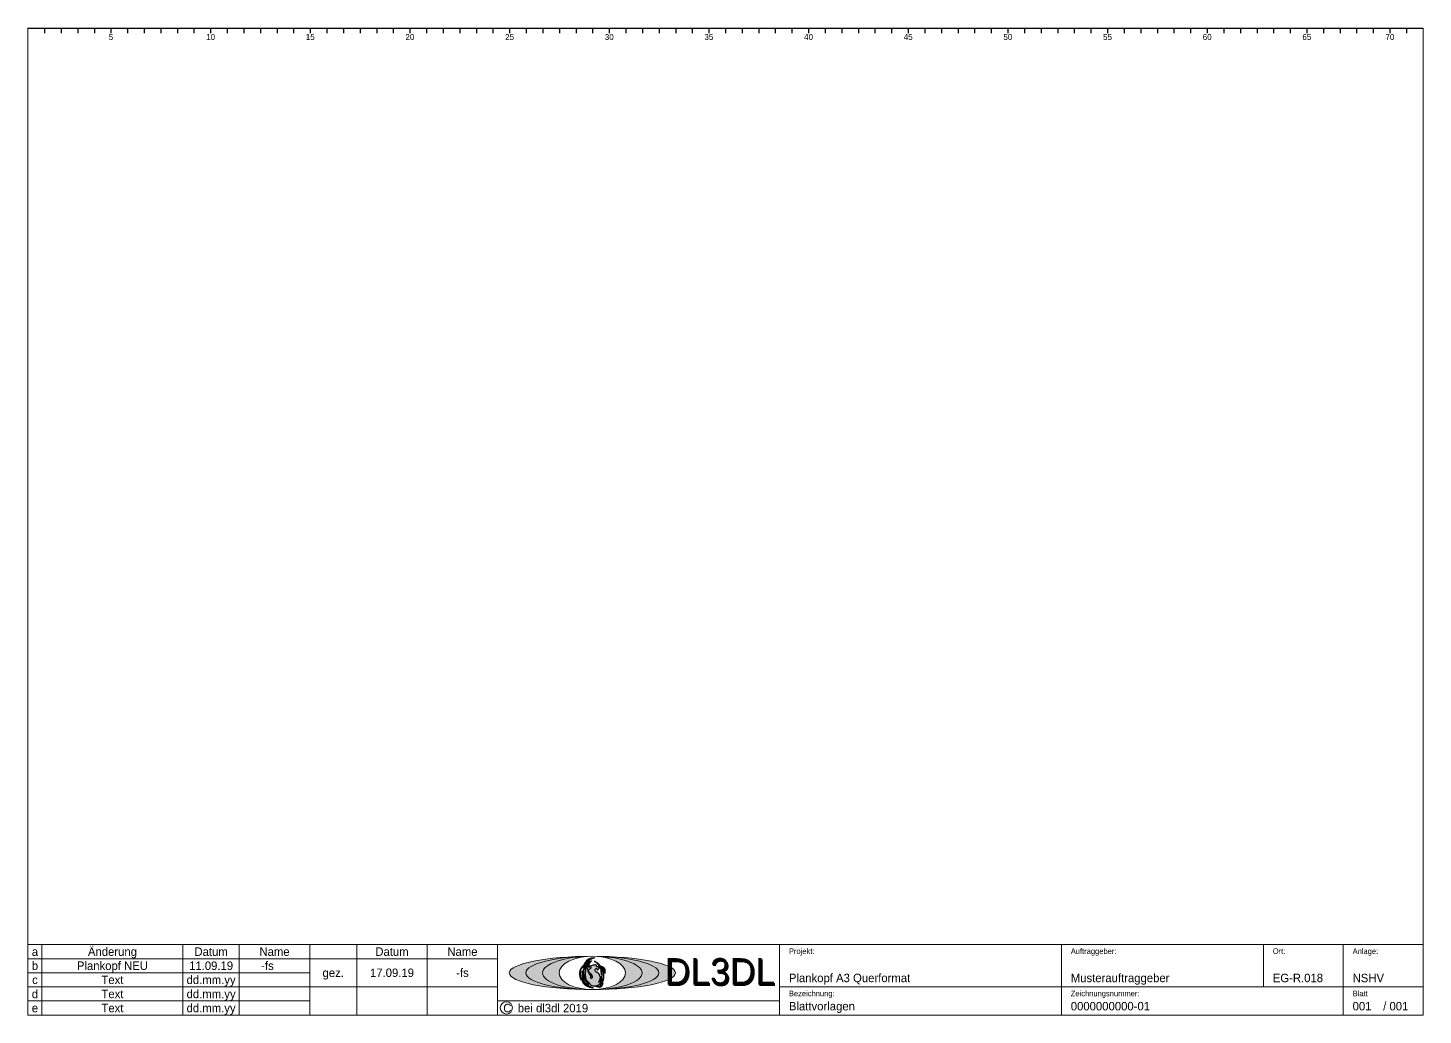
# Model space of a CAD drawing. Extents: x 0 to 842, y -317 to 297.
# Drawn here: x 317 to 737, y 0 to 297 of the extents above; entities that cross this region are included whole.
import ezdxf
from ezdxf.enums import TextEntityAlignment as Align

# ---------------------------------------------------------------- set-up
doc = ezdxf.new("R2010")
doc.units = 0
doc.layers.get('0').update_dxf_attribs({"linetype": 'CONTINUOUS', "lineweight": 5, "true_color": 0xffffff})
for name, color, linetype, lineweight, true_color in [('BLATTRAHMEN', 5, 'CONTINUOUS', 5, 0x0000ff), ('FORMAT', 2, 'CONTINUOUS', 5, 0xffff00), ('LOGO_A', 1, 'CONTINUOUS', 5, 0xff0000), ('LOGO_B', 30, 'CONTINUOUS', 5, 0xff7f00), ('LOGO_C', 12, 'CONTINUOUS', 5, 0xaa0000), ('LOGO_TEXT', 5, 'CONTINUOUS', 5, 0x0000ff), ('TEXT_VORGABE', 1, 'CONTINUOUS', 5, 0xff0000)]:
    doc.layers.add(name, color=color, linetype=linetype, lineweight=lineweight, true_color=true_color)
for name, color, linetype, true_color in [('Logo_Text2', 1, 'CONTINUOUS', 0xff0000), ('PFOENIX', 94, 'CONTINUOUS', 0x008000), ('RASTER', 5, 'CONTINUOUS', 0x0000ff), ('TEXT_AUSGEFUELLT', 3, 'CONTINUOUS', 0x00ff00)]:
    doc.layers.add(name, color=color, linetype=linetype, true_color=true_color)
doc.styles.add('textstyle100', font='txt')
doc.styles.add('textstyle102', font='txt')
doc.styles.add('textstyle104', font='txt')
doc.styles.add('textstyle106', font='txt')
doc.styles.add('textstyle155', font='txt')
doc.styles.add('textstyle160', font='txt')
doc.styles.add('textstyle161', font='txt')
doc.styles.add('textstyle162', font='txt')
doc.styles.add('textstyle163', font='txt')
doc.styles.add('textstyle164', font='txt')
doc.styles.add('textstyle165', font='txt')
doc.styles.add('textstyle166', font='txt')
doc.styles.add('textstyle167', font='txt')
doc.styles.add('textstyle168', font='txt')
doc.styles.add('textstyle169', font='txt')
doc.styles.add('textstyle170', font='txt')
doc.styles.add('textstyle171', font='txt')
doc.styles.add('textstyle179', font='txt')
doc.styles.add('textstyle184', font='')
doc.styles.add('textstyle185', font='')
doc.styles.add('textstyle32', font='txt')
doc.styles.add('textstyle34', font='txt')
doc.styles.add('textstyle36', font='txt')
doc.styles.add('textstyle38', font='txt')
doc.styles.add('textstyle40', font='txt')
doc.styles.add('textstyle42', font='txt')
doc.styles.add('textstyle44', font='txt')
doc.styles.add('textstyle46', font='txt')
doc.styles.add('textstyle48', font='txt')
doc.styles.add('textstyle50', font='txt')
doc.styles.add('textstyle52', font='txt')
doc.styles.add('textstyle54', font='txt')
doc.styles.add('textstyle56', font='txt')
doc.styles.add('textstyle58', font='txt')
doc.styles.add('textstyle60', font='txt')
doc.styles.add('textstyle62', font='txt')
doc.styles.add('textstyle64', font='txt')
doc.styles.add('textstyle66', font='txt')
doc.styles.add('textstyle68', font='txt')
doc.styles.add('textstyle70', font='txt')
doc.styles.add('textstyle72', font='txt')
doc.styles.add('textstyle74', font='txt')
doc.styles.add('textstyle76', font='txt')
doc.styles.add('textstyle78', font='txt')
doc.styles.add('textstyle80', font='txt')
doc.styles.add('textstyle82', font='txt')
doc.styles.add('textstyle84', font='txt')
doc.styles.add('textstyle86', font='txt')
doc.styles.add('textstyle88', font='txt')
doc.styles.add('textstyle90', font='txt')
doc.styles.add('textstyle92', font='txt')
doc.styles.add('textstyle94', font='txt')
doc.styles.add('textstyle96', font='txt')
doc.styles.add('textstyle98', font='txt')
doc.styles.get('textstyle184').set_extended_font_data('TGL 31034-1')
doc.styles.get('textstyle185').set_extended_font_data('TGL 31034-1')

msp = doc.modelspace()

# ---------------------------------------------------------------- hatches: boundary and pattern name
at = {"layer": 'LOGO_A'}
h = msp.add_hatch(color=256, dxfattribs=at)
edge = h.paths.add_edge_path()
edge.add_ellipse((486.92, 12.68), major_axis=(10, 0), ratio=0.5, start_angle=0, end_angle=360)
edge = h.paths.add_edge_path()
edge.add_ellipse((486.92, 12.68), major_axis=(15, 0), ratio=0.333333, start_angle=0, end_angle=360)
at = {"layer": 'LOGO_B'}
h = msp.add_hatch(color=256, dxfattribs=at)
edge = h.paths.add_edge_path()
edge.add_ellipse((486.92, 12.68), major_axis=(15, 0), ratio=0.333333, start_angle=0, end_angle=360)
edge = h.paths.add_edge_path()
edge.add_ellipse((486.92, 12.68), major_axis=(20, 0), ratio=0.25, start_angle=0, end_angle=360)
at = {"layer": 'LOGO_C'}
h = msp.add_hatch(color=256, dxfattribs=at)
edge = h.paths.add_edge_path()
edge.add_ellipse((486.92, 12.68), major_axis=(20, 0), ratio=0.25, start_angle=0, end_angle=360)
edge = h.paths.add_edge_path()
edge.add_ellipse((486.92, 12.68), major_axis=(25, 0), ratio=0.2, start_angle=0, end_angle=360)
at = {"layer": 'PFOENIX'}
h = msp.add_hatch(color=256, dxfattribs=at)
edge = h.paths.add_edge_path()
edge.add_spline(control_points=[(487.68, 17.26), (485.03, 16.62), (484.05, 14.08), (484.05, 14.08)], knot_values=[0, 0, 0, 0, 1, 1, 1, 1], degree=3, periodic=0)
edge.add_spline(control_points=[(484.05, 14.08), (484.08, 14.27), (484.44, 17.24), (487.68, 17.26)], knot_values=[0, 0, 0, 0, 1, 1, 1, 1], degree=3, periodic=0)
h = msp.add_hatch(color=256, dxfattribs=at)
edge = h.paths.add_edge_path()
edge.add_spline(control_points=[(484.02, 14.8), (482.42, 13.28), (483.19, 10.74), (483.54, 10.57)], knot_values=[0, 0, 0, 0, 1, 1, 1, 1], degree=3, periodic=0)
edge.add_spline(control_points=[(483.54, 10.57), (483.43, 10.66), (482.66, 13.2), (484.02, 14.8)], knot_values=[0, 0, 0, 0, 1, 1, 1, 1], degree=3, periodic=0)
h = msp.add_hatch(color=256, dxfattribs=at)
edge = h.paths.add_edge_path()
edge.add_spline(control_points=[(486.18, 12.05), (486.58, 11.8), (486.3, 11.33), (486.3, 11.33), (486.3, 11.33), (486.4, 11.09), (487.03, 11.08), (486.93, 11.66), (486.81, 12.05), (486.29, 12.57), (485.88, 12.91), (485.73, 13.38), (486.03, 13.86), (486.53, 14.19), (486.62, 14.32), (486.55, 14.49), (486.27, 14.48), (486.01, 14.41), (485.8, 14.53), (485.85, 14.88), (486.18, 15.04), (486.19, 15.06), (486.19, 15.04), (486.1, 14.9), (485.95, 14.78), (486.07, 14.68), (486.45, 14.78), (486.91, 15.03), (487.71, 15.2), (488, 15.16), (488.04, 15.08), (488.08, 14.82), (487.99, 14.61), (488.38, 14.66), (488.66, 14.53), (488.88, 14.3), (488.83, 13.92), (488.57, 13.58), (488.46, 13.5), (488.46, 13.5), (488.43, 13.7), (488.37, 13.9), (488.13, 13.95), (487.8, 13.9), (487.66, 13.58), (487.67, 13.19), (487.96, 13.07), (488.55, 12.86), (488.83, 12.5)], knot_values=[0, 0, 0, 0, 1, 2, 3, 4, 5, 6, 7, 8, 9, 10, 11, 12, 13, 14, 15, 16, 17, 18, 19, 20, 21, 22, 23, 24, 25, 26, 27, 28, 29, 30, 31, 32, 33, 34, 35, 36, 37, 38, 39, 40, 41, 42, 43, 44, 45, 46, 46, 46, 46], degree=3, periodic=0)
edge.add_spline(control_points=[(488.83, 12.5), (489.1, 12.04), (489.29, 11.39), (489.18, 10.76), (488.95, 10.19), (488.75, 9.84), (488.75, 9.84), (489.43, 10.25), (489.62, 10.95), (489.61, 11.49), (489.54, 11.64), (489.75, 11.28), (489.77, 10.65), (489.64, 10.24), (489.08, 9.22), (488.5, 8.84), (487.85, 8.66), (487.07, 8.65), (486.57, 8.9), (486.57, 8.9), (486.57, 8.9)], knot_values=[0, 0, 0, 0, 1, 2, 3, 4, 5, 6, 7, 8, 9, 10, 11, 12, 13, 14, 15, 16, 17, 18, 18, 18, 18], degree=3, periodic=0)
edge.add_spline(control_points=[(486.57, 8.9), (486.57, 8.9), (486.51, 8.86), (482.66, 13.28), (486.65, 16.47)], knot_values=[0, 0, 0, 0, 1, 2, 2, 2, 2], degree=3, periodic=0)
edge.add_spline(control_points=[(486.65, 16.47), (484.9, 14.2), (486.18, 12.05), (486.18, 12.05), (486.18, 12.05), (486.18, 12.05), (486.18, 12.05)], knot_values=[0, 0, 0, 0, 1, 2, 3, 4, 4, 4, 4], degree=3, periodic=0)
h = msp.add_hatch(color=256, dxfattribs=at)
edge = h.paths.add_edge_path()
edge.add_spline(control_points=[(486.06, 16.54), (484.08, 12.69), (485.92, 8.68), (485.92, 8.67), (485.92, 8.67), (483.06, 12.75), (486.06, 16.54), (486.06, 16.54), (486.06, 16.54)], knot_values=[0, 0, 0, 0, 1, 2, 3, 4, 5, 6, 6, 6, 6], degree=3, periodic=0)
h = msp.add_hatch(color=256, dxfattribs=at)
edge = h.paths.add_edge_path()
edge.add_spline(control_points=[(483.83, 13.2), (483.93, 9.44), (487.2, 8.14), (487.2, 8.14), (487.2, 8.14), (483.52, 9.05), (483.86, 13.16), (483.86, 13.16), (483.83, 13.2)], knot_values=[0, 0, 0, 0, 1, 2, 3, 4, 5, 6, 6, 6, 6], degree=3, periodic=0)
h = msp.add_hatch(color=256, dxfattribs=at)
edge = h.paths.add_edge_path()
edge.add_spline(control_points=[(489.43, 13.48), (489.49, 13.15), (489.52, 12.9), (489.55, 12.5), (489.56, 12.19), (489.55, 12.19), (489.55, 12.19), (489.7, 12.61), (489.7, 13.11), (489.59, 14), (489.31, 14.82), (489.07, 15.22), (488.39, 15.77), (487.49, 16.17), (487.49, 16.17), (487.49, 16.17)], knot_values=[0, 0, 0, 0, 1, 2, 3, 4, 5, 6, 7, 8, 9, 10, 11, 12, 13, 13, 13, 13], degree=3, periodic=0)
edge.add_spline(control_points=[(487.49, 16.17), (488.03, 15.89), (488.34, 15.58), (488.66, 15.17), (488.99, 14.74), (489.29, 14.06), (489.43, 13.48)], knot_values=[0, 0, 0, 0, 1, 2, 3, 4, 4, 4, 4], degree=3, periodic=0)
h = msp.add_hatch(color=256, dxfattribs=at)
edge = h.paths.add_edge_path()
edge.add_spline(control_points=[(490.29, 11.33), (490.26, 10.83), (490.11, 10.15), (489.89, 9.77), (489.42, 9.33), (489.15, 9.07), (489.15, 9.07), (489.34, 9.41), (489.6, 9.83), (489.76, 10.25), (489.77, 10.65), (489.59, 11.55)], knot_values=[0, 0, 0, 0, 1, 2, 3, 4, 5, 6, 7, 8, 9, 9, 9, 9], degree=3, periodic=0)
edge.add_spline(control_points=[(489.59, 11.55), (489.84, 11.68), (489.89, 11.96), (489.92, 12.8), (489.87, 13.56), (489.86, 13.97), (489.59, 14.78), (489.44, 14.89), (489.89, 14.3), (490.04, 13.91), (490.19, 13.35), (490.27, 12.79), (490.31, 12.04), (490.29, 11.33)], knot_values=[0, 0, 0, 0, 1, 2, 3, 4, 5, 6, 7, 8, 9, 10, 11, 11, 11, 11], degree=3, periodic=0)
h = msp.add_hatch(color=256, dxfattribs=at)
edge = h.paths.add_edge_path()
edge.add_spline(control_points=[(490.64, 12.48), (490.63, 13.01), (490.56, 13.36), (490.48, 13.76), (490.32, 14.08), (489.97, 14.59), (489.97, 14.59), (489.97, 14.59)], knot_values=[0, 0, 0, 0, 1, 2, 3, 4, 5, 5, 5, 5], degree=3, periodic=0)
edge.add_spline(control_points=[(489.97, 14.59), (490.8, 14.17), (490.64, 12.48), (490.64, 12.48), (490.64, 12.48)], knot_values=[0, 0, 0, 0, 1, 2, 2, 2, 2], degree=3, periodic=0)
h = msp.add_hatch(color=256, dxfattribs=at)
edge = h.paths.add_edge_path()
edge.add_spline(control_points=[(488.25, 8.49), (488.61, 8.34), (489.2, 8.33), (489.52, 8.42), (489.81, 8.75), (490, 9.2), (490.02, 9.54), (490.06, 9.69), (490.06, 9.69), (490.06, 9.69), (489.94, 9.39), (489.84, 9.29), (489.6, 8.99), (489.35, 8.82), (489.1, 8.72), (488.73, 8.6), (488.37, 8.58), (488.25, 8.57), (488.12, 8.58), (488.12, 8.57), (488.12, 8.57), (488.19, 8.52), (488.25, 8.49), (488.25, 8.49), (488.25, 8.49)], knot_values=[0, 0, 0, 0, 1, 2, 3, 4, 5, 6, 7, 8, 9, 10, 11, 12, 13, 14, 15, 16, 17, 18, 19, 20, 21, 22, 22, 22, 22], degree=3, periodic=0)

# ---------------------------------------------------------------- linework, layer by layer
for major_axis, ratio in [((25, 0), 0.2), ((20, 0), 0.25), ((15, 0), 0.333333), ((10, 0), 0.5)]:
    msp.add_ellipse((486.92, 12.68), major_axis=major_axis, ratio=ratio)
at = {"layer": 'BLATTRAHMEN'}
for p, q in [((317, 21.21), (317, 296.97)), ((737, 0), (737, 296.97)), ((317, 16.97), (317, 21.21)), ((321.24, 21.21), (317, 21.21)), ((321.24, 16.97), (321.24, 21.21)), ((321.24, 21.21), (401.85, 21.21)), ((363.67, 16.97), (363.67, 21.21)), ((380.64, 16.97), (380.64, 21.21)), ((401.85, 16.97), (401.85, 21.21)), ((401.85, 21.21), (737, 21.21)), ((415.99, 16.97), (415.99, 21.21)), ((437.2, 16.97), (437.2, 21.21)), ((458.41, 16.97), (458.41, 21.21)), ((543.26, 8.48), (543.26, 21.21)), ((628.11, 8.48), (628.11, 21.21)), ((688.92, 21.21), (688.92, 8.48)), ((712.96, 8.48), (712.96, 21.21)), ((317, 12.73), (317, 16.97)), ((321.24, 16.97), (317, 16.97)), ((321.24, 12.73), (321.24, 16.97)), ((321.24, 16.97), (401.85, 16.97)), ((363.67, 12.73), (363.67, 16.97)), ((380.64, 12.73), (380.64, 16.97)), ((401.85, 16.97), (458.41, 16.97)), ((401.85, 12.73), (401.85, 16.97)), ((415.99, 8.48), (415.99, 16.97)), ((437.2, 8.48), (437.2, 16.97)), ((458.41, 8.48), (458.41, 16.97)), ((317, 8.48), (317, 12.73)), ((321.24, 12.73), (317, 12.73)), ((321.24, 8.48), (321.24, 12.73)), ((321.24, 12.73), (401.85, 12.73)), ((363.67, 8.48), (363.67, 12.73)), ((380.64, 8.48), (380.64, 12.73)), ((401.85, 8.48), (401.85, 12.73)), ((317, 4.24), (317, 8.48)), ((321.24, 8.48), (317, 8.48)), ((321.24, 4.24), (321.24, 8.48)), ((321.24, 8.48), (401.85, 8.48)), ((363.67, 4.24), (363.67, 8.48)), ((380.64, 4.24), (380.64, 8.48)), ((401.85, 4.24), (401.85, 8.48)), ((401.85, 8.48), (458.41, 8.48)), ((415.99, 0), (415.99, 8.48)), ((437.2, 0), (437.2, 8.48)), ((458.41, 0), (458.41, 8.48)), ((543.26, 0), (543.26, 8.48)), ((543.26, 8.48), (737, 8.48)), ((628.11, 0), (628.11, 8.48)), ((712.96, 0), (712.96, 8.48)), ((317, 0), (317, 4.24)), ((321.24, 4.24), (317, 4.24)), ((321.24, 0), (321.24, 4.24)), ((321.24, 4.24), (380.64, 4.24)), ((363.67, 0), (363.67, 4.24)), ((380.64, 0), (380.64, 4.24)), ((380.64, 4.24), (401.85, 4.24)), ((401.85, 0), (401.85, 4.24)), ((401.85, 4.24), (401.85, 4.24)), ((458.41, 4.24), (543.26, 4.24)), ((317, 0), (321.24, 0)), ((321.24, 0), (363.67, 0)), ((363.67, 0), (380.64, 0)), ((380.64, 0), (401.85, 0)), ((401.85, 0), (415.99, 0)), ((415.99, 0), (437.2, 0)), ((437.2, 0), (458.41, 0)), ((458.41, 0), (543.26, 0)), ((543.26, 0), (628.11, 0)), ((628.11, 0), (712.96, 0)), ((712.96, 0), (737, 0))]:
    msp.add_line(p, q, dxfattribs=at)
at = {"layer": 'FORMAT', "linetype": 'BYBLOCK'}
for p, q in [((317, 0), (317, 297)), ((737, 0), (317, 0))]:
    msp.add_line(p, q, dxfattribs=at)
at = {"layer": 'PFOENIX'}
for points in [[(487.68, 17.26), (484.44, 17.24), (484.08, 14.27), (484.05, 14.08)], [(487.68, 17.26), (485.03, 16.62), (484.05, 14.08), (484.05, 14.08)], [(484.02, 14.8), (482.42, 13.28), (483.19, 10.74), (483.54, 10.57)], [(486.65, 16.47), (482.66, 13.28), (486.51, 8.86), (486.57, 8.9), (486.57, 8.9)], [(484.02, 14.8), (482.66, 13.2), (483.43, 10.66), (483.54, 10.57)], [(483.83, 13.2), (483.93, 9.44), (487.2, 8.14), (487.2, 8.14), (487.2, 8.14), (483.52, 9.05), (483.86, 13.16), (483.86, 13.16), (483.83, 13.2)], [(486.06, 16.54), (484.08, 12.69), (485.92, 8.68), (485.92, 8.67), (485.92, 8.67), (483.06, 12.75), (486.06, 16.54), (486.06, 16.54), (486.06, 16.54)], [(486.65, 16.47), (484.9, 14.2), (486.18, 12.05), (486.18, 12.05), (486.18, 12.05), (486.18, 12.05), (486.18, 12.05)], [(486.18, 12.05), (486.58, 11.8), (486.3, 11.33), (486.3, 11.33), (486.3, 11.33), (486.4, 11.09), (487.03, 11.08), (486.93, 11.66), (486.81, 12.05), (486.29, 12.57), (485.88, 12.91), (485.73, 13.38), (486.03, 13.86), (486.53, 14.19), (486.62, 14.32), (486.55, 14.49), (486.27, 14.48), (486.01, 14.41), (485.8, 14.53), (485.85, 14.88), (486.18, 15.04), (486.19, 15.06), (486.19, 15.04), (486.1, 14.9), (485.95, 14.78), (486.07, 14.68), (486.45, 14.78), (486.91, 15.03), (487.71, 15.2), (488, 15.16), (488.04, 15.08), (488.08, 14.82), (487.99, 14.61), (488.38, 14.66), (488.66, 14.53), (488.88, 14.3), (488.83, 13.92), (488.57, 13.58), (488.46, 13.5), (488.46, 13.5), (488.43, 13.7), (488.37, 13.9), (488.13, 13.95), (487.8, 13.9), (487.66, 13.58), (487.67, 13.19), (487.96, 13.07), (488.55, 12.86), (488.83, 12.5)], [(487.49, 16.17), (488.03, 15.89), (488.34, 15.58), (488.66, 15.17), (488.99, 14.74), (489.29, 14.06), (489.43, 13.48)], [(489.43, 13.48), (489.49, 13.15), (489.52, 12.9), (489.55, 12.5), (489.56, 12.19), (489.55, 12.19), (489.55, 12.19), (489.7, 12.61), (489.7, 13.11), (489.59, 14), (489.31, 14.82), (489.07, 15.22), (488.39, 15.77), (487.49, 16.17), (487.49, 16.17), (487.49, 16.17)], [(489.59, 11.55), (489.84, 11.68), (489.89, 11.96), (489.92, 12.8), (489.87, 13.56), (489.86, 13.97), (489.59, 14.78), (489.44, 14.89), (489.89, 14.3), (490.04, 13.91), (490.19, 13.35), (490.27, 12.79), (490.31, 12.04), (490.29, 11.33)], [(489.97, 14.59), (490.8, 14.17), (490.64, 12.48), (490.64, 12.48), (490.64, 12.48)], [(490.64, 12.48), (490.63, 13.01), (490.56, 13.36), (490.48, 13.76), (490.32, 14.08), (489.97, 14.59), (489.97, 14.59), (489.97, 14.59)], [(488.83, 12.5), (489.1, 12.04), (489.29, 11.39), (489.18, 10.76), (488.95, 10.19), (488.75, 9.84), (488.75, 9.84), (489.43, 10.25), (489.62, 10.95), (489.61, 11.49), (489.54, 11.64), (489.75, 11.28), (489.77, 10.65), (489.64, 10.24), (489.08, 9.22), (488.5, 8.84), (487.85, 8.66), (487.07, 8.65), (486.57, 8.9), (486.57, 8.9), (486.57, 8.9)], [(488.25, 8.49), (488.61, 8.34), (489.2, 8.33), (489.52, 8.42), (489.81, 8.75), (490, 9.2), (490.02, 9.54), (490.06, 9.69), (490.06, 9.69), (490.06, 9.69), (489.94, 9.39), (489.84, 9.29), (489.6, 8.99), (489.35, 8.82), (489.1, 8.72), (488.73, 8.6), (488.37, 8.58), (488.25, 8.57), (488.12, 8.58), (488.12, 8.57), (488.12, 8.57), (488.19, 8.52), (488.25, 8.49), (488.25, 8.49), (488.25, 8.49)], [(490.29, 11.33), (490.26, 10.83), (490.11, 10.15), (489.89, 9.77), (489.42, 9.33), (489.15, 9.07), (489.15, 9.07), (489.34, 9.41), (489.6, 9.83), (489.76, 10.25), (489.77, 10.65), (489.59, 11.55)]]:
    msp.add_open_spline(points, degree=3, dxfattribs=at)
at = {"layer": 'RASTER'}
for p, q in [((317, 296.97), (322, 296.97)), ((322, 296.97), (327, 296.97)), ((322, 296.97), (322, 295.47)), ((327, 296.97), (332, 296.97)), ((327, 296.97), (327, 295.47)), ((332, 296.97), (337, 296.97)), ((332, 296.97), (332, 295.47)), ((337, 296.97), (342, 296.97)), ((337, 296.97), (337, 295.47)), ((342, 296.97), (347, 296.97)), ((342, 296.97), (342, 295.47)), ((347, 296.97), (352, 296.97)), ((347, 296.97), (347, 295.47)), ((352, 296.97), (357, 296.97)), ((352, 296.97), (352, 295.47)), ((357, 296.97), (362, 296.97)), ((357, 296.97), (357, 295.47)), ((362, 296.97), (367, 296.97)), ((362, 296.97), (362, 295.47)), ((367, 296.97), (372, 296.97)), ((367, 296.97), (367, 295.47)), ((372, 296.97), (377, 296.97)), ((372, 296.97), (372, 295.47)), ((377, 296.97), (382, 296.97)), ((377, 296.97), (377, 295.47)), ((382, 296.97), (387, 296.97)), ((382, 296.97), (382, 295.47)), ((387, 296.97), (392, 296.97)), ((387, 296.97), (387, 295.47)), ((392, 296.97), (397, 296.97)), ((392, 296.97), (392, 295.47)), ((397, 296.97), (402, 296.97)), ((397, 296.97), (397, 295.47)), ((402, 296.97), (407, 296.97)), ((402, 296.97), (402, 295.47)), ((407, 296.97), (412, 296.97)), ((407, 296.97), (407, 295.47)), ((412, 296.97), (417, 296.97)), ((412, 296.97), (412, 295.47)), ((417, 296.97), (422, 296.97)), ((417, 296.97), (417, 295.47)), ((422, 296.97), (427, 296.97)), ((422, 296.97), (422, 295.47)), ((427, 296.97), (432, 296.97)), ((427, 296.97), (427, 295.47)), ((432, 296.97), (437, 296.97)), ((432, 296.97), (432, 295.47)), ((437, 296.97), (442, 296.97)), ((437, 296.97), (437, 295.47)), ((442, 296.97), (447, 296.97)), ((442, 296.97), (442, 295.47)), ((447, 296.97), (452, 296.97)), ((447, 296.97), (447, 295.47)), ((452, 296.97), (457, 296.97)), ((452, 296.97), (452, 295.47)), ((457, 296.97), (462, 296.97)), ((457, 296.97), (457, 295.47)), ((462, 296.97), (467, 296.97)), ((462, 296.97), (462, 295.47)), ((467, 296.97), (472, 296.97)), ((467, 296.97), (467, 295.47)), ((472, 296.97), (477, 296.97)), ((472, 296.97), (472, 295.47)), ((477, 296.97), (482, 296.97)), ((477, 296.97), (477, 295.47)), ((482, 296.97), (487, 296.97)), ((482, 296.97), (482, 295.47)), ((487, 296.97), (492, 296.97)), ((487, 296.97), (487, 295.47)), ((492, 296.97), (497, 296.97)), ((492, 296.97), (492, 295.47)), ((497, 296.97), (502, 296.97)), ((497, 296.97), (497, 295.47)), ((502, 296.97), (507, 296.97)), ((502, 296.97), (502, 295.47)), ((507, 296.97), (512, 296.97)), ((507, 296.97), (507, 295.47)), ((512, 296.97), (517, 296.97)), ((512, 296.97), (512, 295.47)), ((517, 296.97), (522, 296.97)), ((517, 296.97), (517, 295.47)), ((522, 296.97), (527, 296.97)), ((522, 296.97), (522, 295.47)), ((527, 296.97), (532, 296.97)), ((527, 296.97), (527, 295.47)), ((532, 296.97), (537, 296.97)), ((532, 296.97), (532, 295.47)), ((537, 296.97), (542, 296.97)), ((537, 296.97), (537, 295.47)), ((542, 296.97), (547, 296.97)), ((542, 296.97), (542, 295.47)), ((547, 296.97), (552, 296.97)), ((547, 296.97), (547, 295.47)), ((552, 296.97), (557, 296.97)), ((552, 296.97), (552, 295.47)), ((557, 296.97), (562, 296.97)), ((557, 296.97), (557, 295.47)), ((562, 296.97), (567, 296.97)), ((562, 296.97), (562, 295.47)), ((567, 296.97), (572, 296.97)), ((567, 296.97), (567, 295.47)), ((572, 296.97), (577, 296.97)), ((572, 296.97), (572, 295.47)), ((577, 296.97), (582, 296.97)), ((577, 296.97), (577, 295.47)), ((582, 296.97), (587, 296.97)), ((582, 296.97), (582, 295.47)), ((587, 296.97), (592, 296.97)), ((587, 296.97), (587, 295.47)), ((592, 296.97), (597, 296.97)), ((592, 296.97), (592, 295.47)), ((597, 296.97), (602, 296.97)), ((597, 296.97), (597, 295.47)), ((602, 296.97), (607, 296.97)), ((602, 296.97), (602, 295.47)), ((607, 296.97), (612, 296.97)), ((607, 296.97), (607, 295.47)), ((612, 296.97), (617, 296.97)), ((612, 296.97), (612, 295.47)), ((617, 296.97), (622, 296.97)), ((617, 296.97), (617, 295.47)), ((622, 296.97), (627, 296.97)), ((622, 296.97), (622, 295.47)), ((627, 296.97), (632, 296.97)), ((627, 296.97), (627, 295.47)), ((632, 296.97), (637, 296.97)), ((632, 296.97), (632, 295.47)), ((637, 296.97), (642, 296.97)), ((637, 296.97), (637, 295.47)), ((642, 296.97), (647, 296.97)), ((642, 296.97), (642, 295.47)), ((647, 296.97), (652, 296.97)), ((647, 296.97), (647, 295.47)), ((652, 296.97), (657, 296.97)), ((652, 296.97), (652, 295.47)), ((657, 296.97), (662, 296.97)), ((657, 296.97), (657, 295.47)), ((662, 296.97), (667, 296.97)), ((662, 296.97), (662, 295.47)), ((667, 296.97), (672, 296.97)), ((667, 296.97), (667, 295.47)), ((672, 296.97), (677, 296.97)), ((672, 296.97), (672, 295.47)), ((677, 296.97), (682, 296.97)), ((677, 296.97), (677, 295.47)), ((682, 296.97), (687, 296.97)), ((682, 296.97), (682, 295.47)), ((687, 296.97), (692, 296.97)), ((687, 296.97), (687, 295.47)), ((692, 296.97), (697, 296.97)), ((692, 296.97), (692, 295.47)), ((697, 296.97), (702, 296.97)), ((697, 296.97), (697, 295.47)), ((702, 296.97), (707, 296.97)), ((702, 296.97), (702, 295.47)), ((707, 296.97), (712, 296.97)), ((707, 296.97), (707, 295.47)), ((712, 296.97), (717, 296.97)), ((712, 296.97), (712, 295.47)), ((717, 296.97), (722, 296.97)), ((717, 296.97), (717, 295.47)), ((722, 296.97), (727, 296.97)), ((722, 296.97), (722, 295.47)), ((727, 296.97), (732, 296.97)), ((727, 296.97), (727, 295.47)), ((732, 296.97), (737, 296.97)), ((732, 296.97), (732, 295.47))]:
    msp.add_line(p, q, dxfattribs=at)
at = {"layer": 'TEXT_VORGABE'}
msp.add_circle((461.04, 2.15), 1.83, dxfattribs=at)

# ---------------------------------------------------------------- texts
at = {"layer": 'LOGO_TEXT', "style": 'textstyle185'}
msp.add_text('DL3DL', height=8, dxfattribs=at).set_placement((525.63, 12.75), align=Align.MIDDLE_CENTER)
at = {"layer": 'Logo_Text2', "style": 'textstyle184'}
msp.add_text('DL3DL', height=8, dxfattribs=at).set_placement((525.35, 13.14), align=Align.MIDDLE_CENTER)
at = {"layer": 'RASTER'}
for s, style, p in [('5', 'textstyle163', (342, 294.27)), ('10', 'textstyle162', (372, 294.27)), ('15', 'textstyle161', (402, 294.27)), ('20', 'textstyle160', (432, 294.27)), ('25', 'textstyle171', (462, 294.27)), ('30', 'textstyle170', (492, 294.27)), ('35', 'textstyle169', (522, 294.27)), ('40', 'textstyle168', (552, 294.27)), ('45', 'textstyle167', (582, 294.27)), ('50', 'textstyle166', (612, 294.27)), ('55', 'textstyle165', (642, 294.27)), ('60', 'textstyle164', (672, 294.27)), ('65', 'textstyle179', (702, 294.27)), ('70', 'textstyle155', (727, 294.27))]:
    msp.add_text(s, height=1.8, dxfattribs=dict(at, style=style)).set_placement(p, align=Align.MIDDLE_CENTER)
at = {"layer": 'TEXT_AUSGEFUELLT'}
for s, height, style, p in [('Plankopf NEU', 2.5455, 'textstyle94', (342.45, 14.85)), ('11.09.19', 2.545, 'textstyle38', (372.15, 14.85)), ('-fs', 2.545, 'textstyle46', (389.12, 14.85)), ('17.09.19', 2.545, 'textstyle42', (426.6, 12.73)), ('-fs', 2.545, 'textstyle40', (447.81, 12.73)), ('Text', 2.545, 'textstyle92', (342.45, 10.61)), ('dd.mm.yy', 2.545, 'textstyle36', (372.15, 10.61)), ('Text', 2.545, 'textstyle90', (342.45, 6.36)), ('dd.mm.yy', 2.545, 'textstyle34', (372.15, 6.36)), ('Text', 2.545, 'textstyle88', (342.45, 2.12)), ('dd.mm.yy', 2.545, 'textstyle32', (372.15, 2.12))]:
    msp.add_text(s, height=height, dxfattribs=dict(at, style=style)).set_placement(p, align=Align.MIDDLE_CENTER)
for s, height, style, p in [('Plankopf A3 Querformat', 2.5455, 'textstyle52', (546.09, 9.9)), ('Musterauftraggeber', 2.5455, 'textstyle50', (630.94, 9.9)), ('EG-R.018', 2.545, 'textstyle62', (691.75, 9.9)), ('NSHV', 2.545, 'textstyle60', (715.79, 9.9)), ('Blattvorlagen', 2.5455, 'textstyle54', (546.09, 1.41)), ('0000000000-01', 2.5455, 'textstyle48', (630.94, 1.41)), ('001', 2.545, 'textstyle58', (715.79, 1.41)), ('/ 001', 2.545, 'textstyle56', (724.98, 1.41))]:
    msp.add_text(s, height=height, dxfattribs=dict(at, style=style)).set_placement(p)
at = {"layer": 'TEXT_VORGABE'}
for s, height, style, p in [('a', 2.55, 'textstyle98', (319.12, 19.09)), ('Änderung', 2.545, 'textstyle100', (342.45, 19.09)), ('Datum', 2.545, 'textstyle70', (372.15, 19.09)), ('Name', 2.545, 'textstyle68', (391.24, 19.09)), ('Datum', 2.545, 'textstyle80', (426.6, 19.09)), ('Name', 2.545, 'textstyle66', (447.81, 19.09)), ('b', 2.55, 'textstyle96', (319.12, 14.85)), ('gez.', 2.545, 'textstyle44', (408.92, 12.73)), ('c', 2.55, 'textstyle106', (319.12, 10.61)), ('d', 2.55, 'textstyle104', (319.12, 6.36)), ('e', 2.55, 'textstyle102', (319.12, 2.12))]:
    msp.add_text(s, height=height, dxfattribs=dict(at, style=style)).set_placement(p, align=Align.MIDDLE_CENTER)
for s, style, p in [('Projekt:', 'textstyle76', (546.09, 18.38)), ('Auftraggeber:', 'textstyle72', (630.94, 18.38)), ('Ort:', 'textstyle86', (691.75, 18.38)), ('Anlage:', 'textstyle84', (715.79, 18.38)), ('Bezeichnung:', 'textstyle78', (546.09, 5.66)), ('Zeichnungsnummer:', 'textstyle74', (630.94, 5.66)), ('Blatt', 'textstyle82', (715.79, 5.66))]:
    msp.add_text(s, height=1.697, dxfattribs=dict(at, style=style)).set_placement(p)
at = {"layer": 'TEXT_VORGABE', "style": 'textstyle64'}
msp.add_text('C  bei dl3dl 2019', height=2.5455, dxfattribs=at).set_placement((460.11, 2.1), align=Align.MIDDLE_LEFT)

doc.saveas('drawing.dxf')
